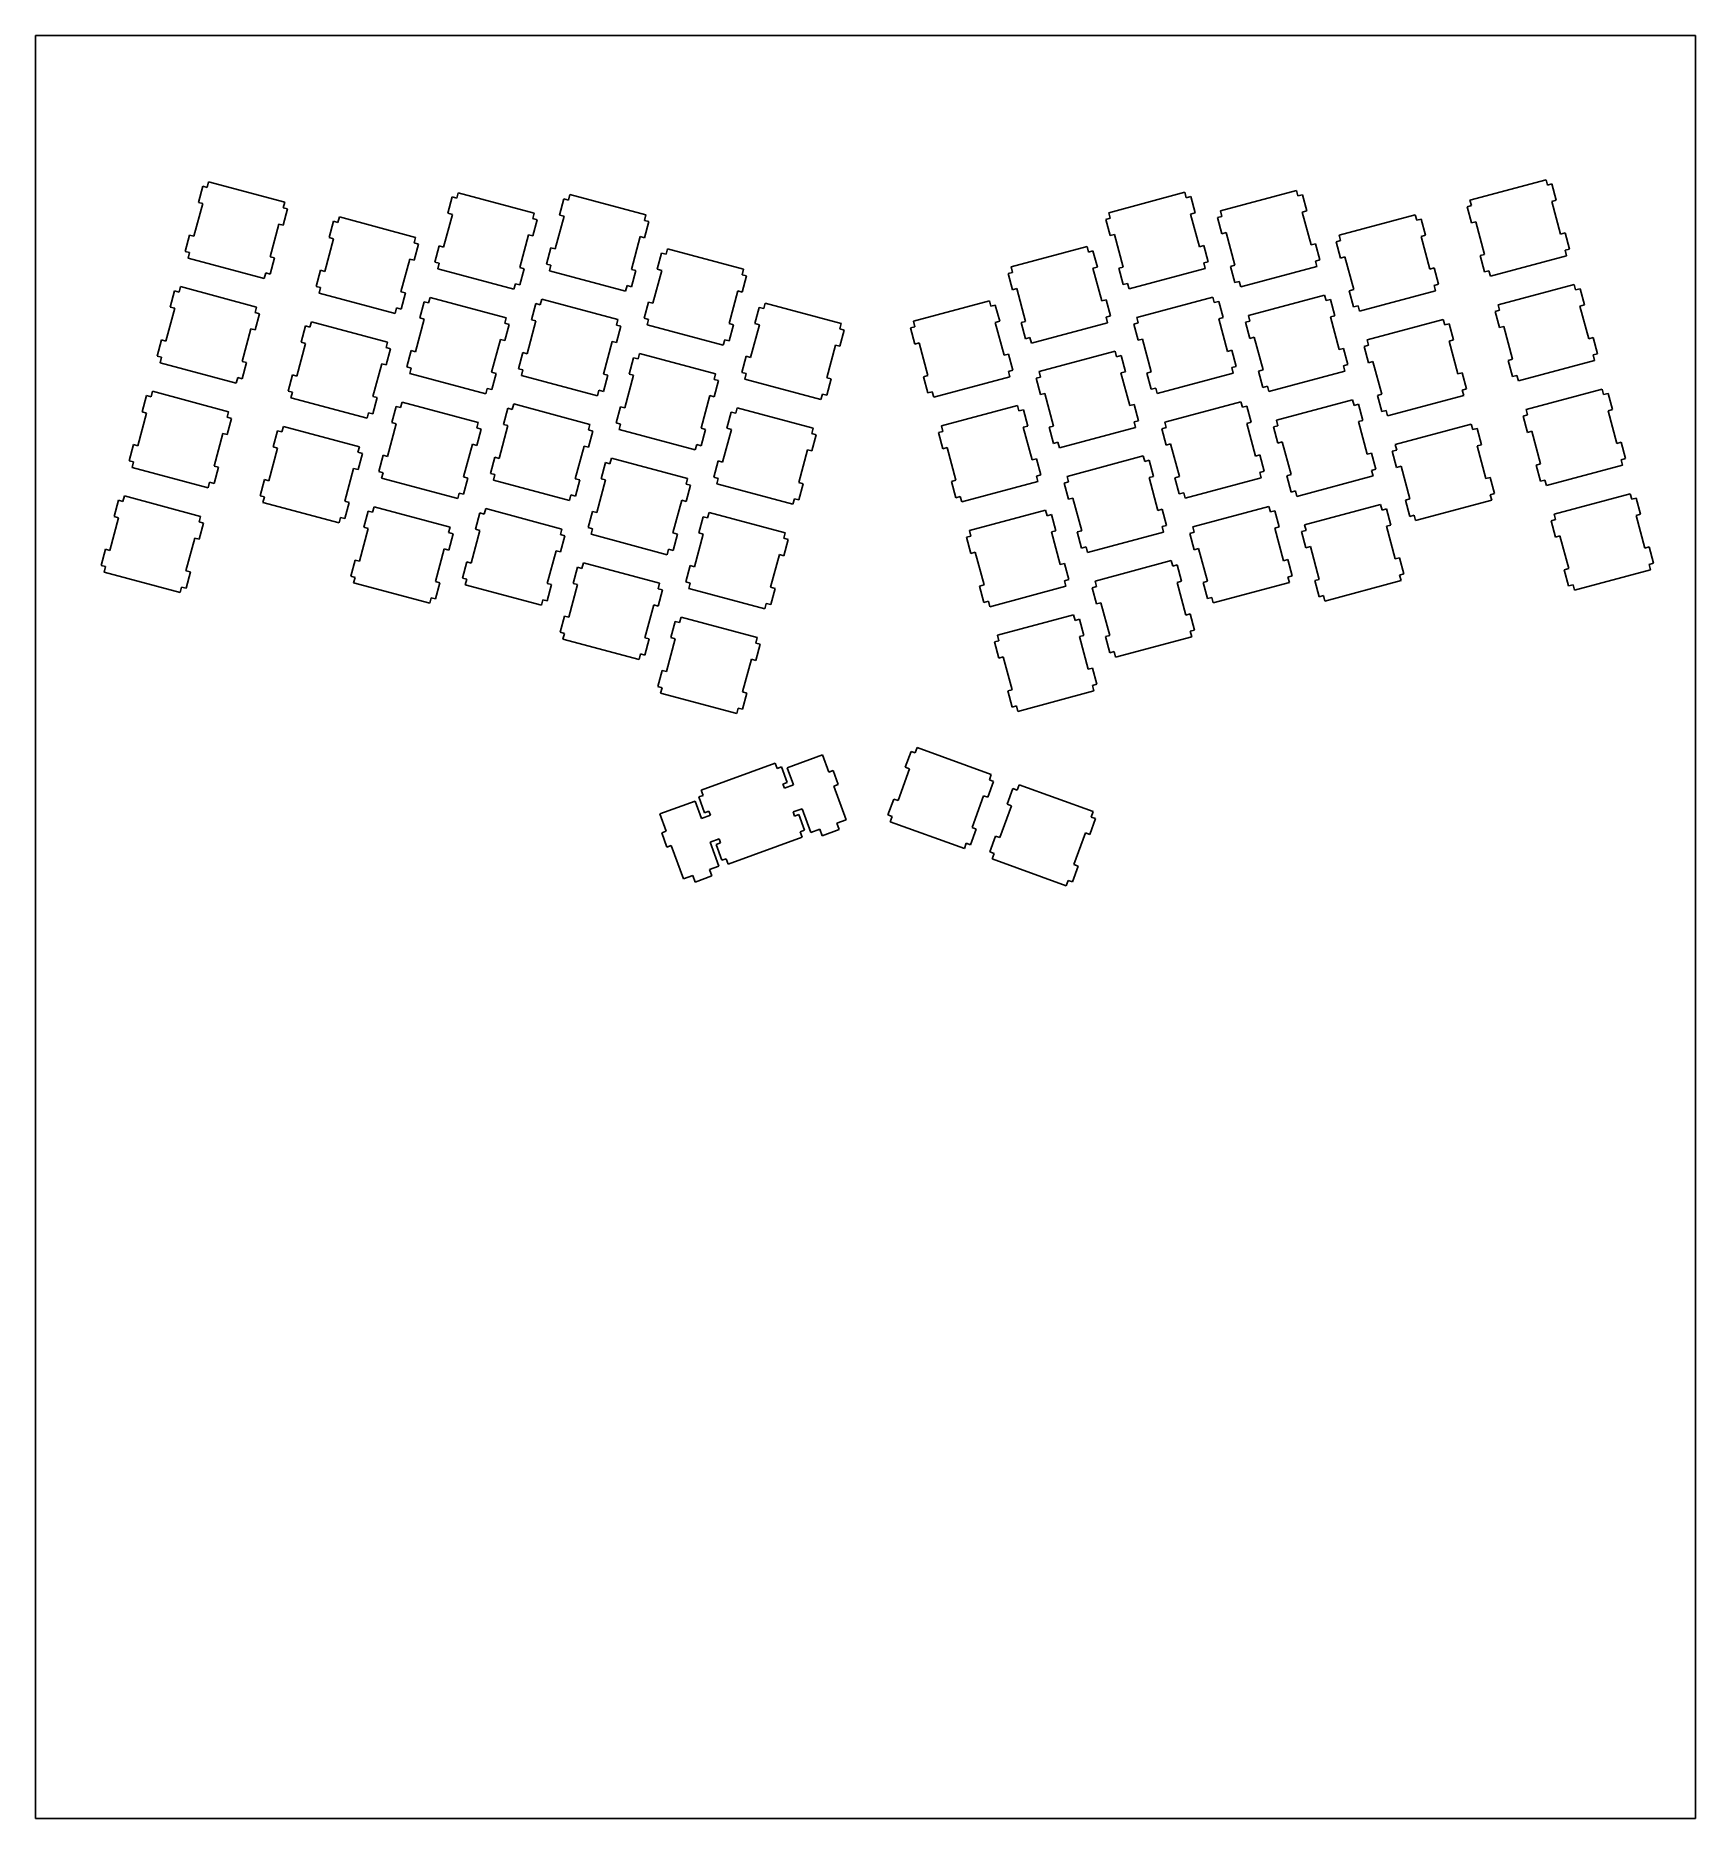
# Model space of a CAD drawing. Extents: x 0 to 292, y 0 to 313.
import ezdxf

# ---------------------------------------------------------------- set-up
doc = ezdxf.new("R2010")
doc.units = 0
doc.layers.get('0').update_dxf_attribs({"linetype": 'CONTINUOUS'})

msp = doc.modelspace()

# ---------------------------------------------------------------- linework, layer by layer
at = {"color": 0}
for p, q in [((0.0965, 313.406), (291.817, 313.406)), ((0.0965, 0.0923), (0.0965, 313.406)), ((291.817, 313.406), (291.817, 0.0923)), ((29.4597, 286.942), (28.6963, 284.092)), ((30.2328, 286.735), (29.4597, 286.942)), ((30.4919, 287.701), (30.2328, 286.735)), ((43.8697, 284.117), (30.4919, 287.701)), ((74.3589, 285.808), (74.0999, 284.842)), ((87.7369, 282.222), (74.3589, 285.808)), ((93.992, 285.477), (93.7341, 284.511)), ((107.37, 281.893), (93.992, 285.477)), ((202.081, 285.871), (188.703, 282.286)), ((202.34, 284.905), (202.081, 285.871)), ((221.714, 286.2), (208.336, 282.616)), ((221.973, 285.235), (221.714, 286.2)), ((222.746, 285.441), (221.973, 285.235)), ((223.508, 282.593), (222.746, 285.441)), ((265.581, 288.094), (252.203, 284.508)), ((265.84, 287.128), (265.581, 288.094)), ((266.612, 287.335), (265.84, 287.128)), ((267.377, 284.486), (266.612, 287.335)), ((29.468, 283.886), (27.9287, 278.139)), ((28.6963, 284.092), (29.468, 283.886)), ((43.6107, 283.151), (43.8697, 284.117)), ((44.384, 282.944), (43.6107, 283.151)), ((43.6192, 280.093), (44.384, 282.944)), ((73.3365, 281.994), (71.7973, 276.244)), ((73.3266, 285.049), (72.5632, 282.2)), ((72.5632, 282.2), (73.3365, 281.994)), ((74.0999, 284.842), (73.3266, 285.049)), ((87.478, 281.258), (87.7369, 282.222)), ((92.9612, 284.719), (92.1964, 281.869)), ((93.7341, 284.511), (92.9612, 284.719)), ((188.703, 282.286), (188.962, 281.319)), ((203.112, 285.112), (202.34, 284.905)), ((203.102, 282.055), (203.875, 282.262)), ((204.643, 276.308), (203.102, 282.055)), ((203.875, 282.262), (203.112, 285.112)), ((208.336, 282.616), (208.595, 281.65)), ((222.736, 282.385), (223.508, 282.593)), ((224.277, 276.638), (222.736, 282.385)), ((252.462, 283.544), (251.689, 283.336)), ((251.689, 283.336), (252.452, 280.487)), ((252.203, 284.508), (252.462, 283.544)), ((266.604, 284.278), (267.377, 284.486)), ((268.143, 278.53), (266.604, 284.278)), ((41.3067, 274.554), (42.8459, 280.301)), ((42.8459, 280.301), (43.6192, 280.093)), ((52.4605, 280.779), (51.6971, 277.93)), ((53.2335, 280.571), (52.4605, 280.779)), ((53.4928, 281.537), (53.2335, 280.571)), ((66.8708, 277.953), (53.4928, 281.537)), ((88.2509, 281.05), (87.478, 281.258)), ((87.4861, 278.201), (88.2509, 281.05)), ((92.9693, 281.661), (91.4301, 275.915)), ((92.1964, 281.869), (92.9693, 281.661)), ((107.112, 280.927), (107.37, 281.893)), ((107.884, 280.72), (107.112, 280.927)), ((107.12, 277.87), (107.884, 280.72)), ((188.962, 281.319), (188.189, 281.113)), ((188.189, 281.113), (188.951, 278.263)), ((208.595, 281.65), (207.822, 281.442)), ((207.822, 281.442), (208.586, 278.594)), ((242.579, 281.932), (229.201, 278.346)), ((242.838, 280.966), (242.579, 281.932)), ((243.611, 281.172), (242.838, 280.966)), ((244.374, 278.322), (243.611, 281.172)), ((252.452, 280.487), (253.226, 280.694)), ((253.226, 280.694), (254.765, 274.946)), ((27.157, 278.346), (26.3922, 275.496)), ((27.9287, 278.139), (27.157, 278.346)), ((52.47, 277.723), (50.9295, 271.975)), ((51.6971, 277.93), (52.47, 277.723)), ((66.6115, 276.988), (66.8708, 277.953)), ((67.3848, 276.78), (66.6115, 276.988)), ((66.62, 273.931), (67.3848, 276.78)), ((71.024, 276.453), (70.2592, 273.602)), ((71.7973, 276.244), (71.024, 276.453)), ((85.175, 272.661), (86.7145, 278.408)), ((86.7145, 278.408), (87.4861, 278.201)), ((90.6568, 276.122), (89.8934, 273.273)), ((91.4301, 275.915), (90.6568, 276.122)), ((104.808, 272.329), (106.347, 278.079)), ((106.347, 278.079), (107.12, 277.87)), ((111.161, 275.947), (110.902, 274.981)), ((124.539, 272.362), (111.161, 275.947)), ((184.912, 276.339), (171.534, 272.755)), ((185.171, 275.373), (184.912, 276.339)), ((188.951, 278.263), (189.724, 278.471)), ((189.724, 278.471), (191.265, 272.723)), ((205.416, 276.514), (204.643, 276.308)), ((206.178, 273.666), (205.416, 276.514)), ((208.586, 278.594), (209.358, 278.801)), ((209.358, 278.801), (210.899, 273.054)), ((225.049, 276.845), (224.277, 276.638)), ((225.812, 273.995), (225.049, 276.845)), ((229.46, 277.38), (228.687, 277.173)), ((228.687, 277.173), (229.452, 274.323)), ((229.201, 278.346), (229.46, 277.38)), ((243.603, 278.116), (244.374, 278.322)), ((245.142, 272.368), (243.603, 278.116)), ((268.916, 278.737), (268.143, 278.53)), ((268.906, 275.682), (269.679, 275.889)), ((269.679, 275.889), (268.916, 278.737)), ((26.3922, 275.496), (27.1653, 275.289)), ((27.1653, 275.289), (26.9062, 274.323)), ((26.9062, 274.323), (40.284, 270.739)), ((42.0797, 274.347), (41.3067, 274.554)), ((41.3163, 271.497), (42.0797, 274.347)), ((64.3089, 268.391), (65.8481, 274.137)), ((65.8481, 274.137), (66.62, 273.931)), ((70.2592, 273.602), (71.0325, 273.396)), ((71.0325, 273.396), (70.7732, 272.43)), ((85.9469, 272.453), (85.175, 272.661)), ((89.8934, 273.273), (90.6667, 273.065)), ((90.6667, 273.065), (90.4074, 272.099)), ((110.129, 275.187), (109.365, 272.339)), ((110.902, 274.981), (110.129, 275.187)), ((171.534, 272.755), (171.793, 271.789)), ((185.943, 275.582), (185.171, 275.373)), ((185.935, 272.524), (186.708, 272.732)), ((186.708, 272.732), (185.943, 275.582)), ((191.265, 272.723), (190.492, 272.515)), ((205.406, 273.458), (206.178, 273.666)), ((205.664, 272.493), (205.406, 273.458)), ((210.899, 273.054), (210.126, 272.848)), ((210.126, 272.848), (210.888, 269.996)), ((211.92, 269.238), (225.298, 272.822)), ((225.039, 273.789), (225.812, 273.995)), ((225.298, 272.822), (225.039, 273.789)), ((229.452, 274.323), (230.225, 274.531)), ((230.225, 274.531), (231.764, 268.784)), ((254.765, 274.946), (253.993, 274.739)), ((253.993, 274.739), (254.757, 271.89)), ((255.786, 271.131), (269.165, 274.716)), ((269.165, 274.716), (268.906, 275.682)), ((40.284, 270.739), (40.5433, 271.704)), ((40.5433, 271.704), (41.3163, 271.497)), ((50.1579, 272.183), (49.3931, 269.333)), ((50.9295, 271.975), (50.1579, 272.183)), ((70.7732, 272.43), (84.1513, 268.844)), ((84.1513, 268.844), (84.4102, 269.81)), ((84.4102, 269.81), (85.1835, 269.603)), ((85.1835, 269.603), (85.9469, 272.453)), ((90.4074, 272.099), (103.785, 268.515)), ((103.785, 268.515), (104.045, 269.481)), ((104.045, 269.481), (104.816, 269.274)), ((105.581, 272.123), (104.808, 272.329)), ((104.816, 269.274), (105.581, 272.123)), ((110.137, 272.132), (108.598, 266.384)), ((109.365, 272.339), (110.137, 272.132)), ((124.28, 271.397), (124.539, 272.362)), ((125.052, 271.188), (124.28, 271.397)), ((124.288, 268.34), (125.052, 271.188)), ((171.793, 271.789), (171.02, 271.582)), ((171.02, 271.582), (171.783, 268.733)), ((187.474, 266.777), (185.935, 272.524)), ((190.492, 272.515), (191.255, 269.667)), ((191.255, 269.667), (192.028, 269.874)), ((192.028, 269.874), (192.286, 268.908)), ((192.286, 268.908), (205.664, 272.493)), ((210.888, 269.996), (211.661, 270.205)), ((211.661, 270.205), (211.92, 269.238)), ((245.915, 272.574), (245.142, 272.368)), ((245.906, 269.519), (246.678, 269.726)), ((246.164, 268.554), (245.906, 269.519)), ((246.678, 269.726), (245.915, 272.574)), ((254.757, 271.89), (255.528, 272.096)), ((255.528, 272.096), (255.786, 271.131)), ((270.512, 269.693), (257.132, 266.109)), ((270.771, 268.727), (270.512, 269.693)), ((24.5291, 268.543), (23.7657, 265.691)), ((25.3022, 268.334), (24.5291, 268.543)), ((25.5598, 269.3), (25.3022, 268.334)), ((38.9378, 265.716), (25.5598, 269.3)), ((49.3931, 269.333), (50.1661, 269.125)), ((50.1661, 269.125), (49.9071, 268.159)), ((49.9071, 268.159), (63.2852, 264.575)), ((65.0804, 268.184), (64.3089, 268.391)), ((64.317, 265.334), (65.0804, 268.184)), ((68.3962, 266.648), (67.6328, 263.799)), ((69.1691, 266.441), (68.3962, 266.648)), ((69.427, 267.407), (69.1691, 266.441)), ((82.8065, 263.823), (69.427, 267.407)), ((88.029, 266.318), (87.267, 263.469)), ((88.8023, 266.11), (88.029, 266.318)), ((89.0612, 267.076), (88.8023, 266.11)), ((102.439, 263.492), (89.0612, 267.076)), ((107.826, 266.591), (107.061, 263.741)), ((108.598, 266.384), (107.826, 266.591)), ((121.976, 262.8), (123.515, 268.546)), ((123.515, 268.546), (124.288, 268.34)), ((128.329, 266.416), (128.069, 265.45)), ((141.707, 262.832), (128.329, 266.416)), ((167.743, 266.809), (154.365, 263.224)), ((168.002, 265.843), (167.743, 266.809)), ((171.783, 268.733), (172.557, 268.939)), ((172.557, 268.939), (174.096, 263.193)), ((188.247, 266.984), (187.474, 266.777)), ((189.01, 264.135), (188.247, 266.984)), ((207.01, 267.47), (193.632, 263.885)), ((207.269, 266.504), (207.01, 267.47)), ((208.043, 266.711), (207.269, 266.504)), ((208.806, 263.861), (208.043, 266.711)), ((226.645, 267.8), (213.267, 264.215)), ((226.903, 266.834), (226.645, 267.8)), ((227.675, 267.04), (226.903, 266.834)), ((228.44, 264.192), (227.675, 267.04)), ((231.764, 268.784), (230.991, 268.577)), ((230.991, 268.577), (231.754, 265.727)), ((232.786, 264.968), (246.164, 268.554)), ((271.544, 268.934), (270.771, 268.727)), ((272.306, 266.085), (271.544, 268.934)), ((24.5387, 265.485), (22.9981, 259.738)), ((23.7657, 265.691), (24.5387, 265.485)), ((38.6803, 264.75), (38.9378, 265.716)), ((39.4518, 264.543), (38.6803, 264.75)), ((38.6898, 261.692), (39.4518, 264.543)), ((63.2852, 264.575), (63.5441, 265.541)), ((63.5441, 265.541), (64.317, 265.334)), ((68.4057, 263.591), (66.8651, 257.845)), ((67.6328, 263.799), (68.4057, 263.591)), ((82.5472, 262.856), (82.8065, 263.823)), ((88.0403, 263.26), (86.4994, 257.514)), ((87.267, 263.469), (88.0403, 263.26)), ((102.18, 262.526), (102.439, 263.492)), ((107.061, 263.741), (107.834, 263.535)), ((107.834, 263.535), (107.575, 262.569)), ((127.296, 265.657), (126.533, 262.809)), ((128.069, 265.45), (127.296, 265.657)), ((154.365, 263.224), (154.624, 262.259)), ((168.775, 266.049), (168.002, 265.843)), ((168.767, 262.994), (169.539, 263.201)), ((169.539, 263.201), (168.775, 266.049)), ((174.096, 263.193), (173.324, 262.986)), ((188.237, 263.928), (189.01, 264.135)), ((188.496, 262.961), (188.237, 263.928)), ((193.632, 263.885), (193.891, 262.919)), ((208.034, 263.653), (208.806, 263.861)), ((209.573, 257.907), (208.034, 263.653)), ((213.526, 263.249), (212.753, 263.041)), ((213.267, 264.215), (213.526, 263.249)), ((227.667, 263.985), (228.44, 264.192)), ((229.206, 258.238), (227.667, 263.985)), ((231.754, 265.727), (232.527, 265.934)), ((232.527, 265.934), (232.786, 264.968)), ((247.511, 263.529), (234.133, 259.945)), ((247.77, 262.563), (247.511, 263.529)), ((257.393, 265.143), (256.62, 264.936)), ((256.62, 264.936), (257.383, 262.086)), ((257.132, 266.109), (257.393, 265.143)), ((271.534, 265.877), (272.306, 266.085)), ((273.073, 260.131), (271.534, 265.877)), ((36.376, 256.153), (37.9166, 261.9)), ((37.9166, 261.9), (38.6898, 261.692)), ((47.5297, 262.378), (46.7663, 259.529)), ((48.303, 262.17), (47.5297, 262.378)), ((48.562, 263.136), (48.303, 262.17)), ((61.94, 259.553), (48.562, 263.136)), ((83.3191, 262.65), (82.5472, 262.856)), ((82.5571, 259.8), (83.3191, 262.65)), ((102.953, 262.319), (102.18, 262.526)), ((102.19, 259.469), (102.953, 262.319)), ((107.575, 262.569), (120.953, 258.984)), ((122.749, 262.593), (121.976, 262.8)), ((121.985, 259.742), (122.749, 262.593)), ((127.306, 262.6), (125.765, 256.854)), ((126.533, 262.809), (127.306, 262.6)), ((141.447, 261.866), (141.707, 262.832)), ((142.221, 261.659), (141.447, 261.866)), ((141.457, 258.809), (142.221, 261.659)), ((154.624, 262.259), (153.851, 262.052)), ((153.851, 262.052), (154.616, 259.202)), ((170.306, 257.245), (168.767, 262.994)), ((173.324, 262.986), (174.088, 260.137)), ((174.088, 260.137), (174.859, 260.343)), ((174.859, 260.343), (175.118, 259.377)), ((175.118, 259.377), (188.496, 262.961)), ((193.891, 262.919), (193.118, 262.712)), ((193.118, 262.712), (193.883, 259.862)), ((193.883, 259.862), (194.656, 260.07)), ((194.656, 260.07), (196.194, 254.322)), ((212.753, 263.041), (213.516, 260.193)), ((213.516, 260.193), (214.289, 260.4)), ((214.289, 260.4), (215.828, 254.653)), ((248.541, 262.771), (247.77, 262.563)), ((249.305, 259.921), (248.541, 262.771)), ((257.383, 262.086), (258.156, 262.293)), ((258.156, 262.293), (259.696, 256.545)), ((273.847, 260.338), (273.073, 260.131)), ((274.61, 257.488), (273.847, 260.338)), ((22.225, 259.945), (21.4629, 257.095)), ((21.4629, 257.095), (22.2346, 256.889)), ((22.9981, 259.738), (22.225, 259.945)), ((47.5396, 259.322), (45.999, 253.574)), ((46.7663, 259.529), (47.5396, 259.322)), ((61.6811, 258.588), (61.94, 259.553)), ((62.454, 258.379), (61.6811, 258.588)), ((61.6906, 255.53), (62.454, 258.379)), ((66.0922, 258.051), (65.3302, 255.202)), ((66.8651, 257.845), (66.0922, 258.051)), ((80.2432, 254.26), (81.7838, 260.007)), ((81.7838, 260.007), (82.5571, 259.8)), ((85.7264, 257.721), (84.963, 254.872)), ((86.4994, 257.514), (85.7264, 257.721)), ((99.8774, 253.93), (101.418, 259.676)), ((101.418, 259.676), (102.19, 259.469)), ((106.229, 257.546), (105.971, 256.58)), ((119.607, 253.962), (106.229, 257.546)), ((120.953, 258.984), (121.212, 259.95)), ((121.212, 259.95), (121.985, 259.742)), ((124.992, 257.061), (124.23, 254.212)), ((125.765, 256.854), (124.992, 257.061)), ((139.145, 253.268), (140.684, 259.016)), ((140.684, 259.016), (141.457, 258.809)), ((154.616, 259.202), (155.388, 259.409)), ((155.388, 259.409), (156.927, 253.662)), ((171.078, 257.453), (170.306, 257.245)), ((171.843, 254.604), (171.078, 257.453)), ((189.843, 257.938), (176.465, 254.354)), ((190.102, 256.973), (189.843, 257.938)), ((190.875, 257.179), (190.102, 256.973)), ((191.637, 254.331), (190.875, 257.179)), ((210.345, 258.113), (209.573, 257.907)), ((211.11, 255.265), (210.345, 258.113)), ((229.979, 258.444), (229.206, 258.238)), ((230.743, 255.595), (229.979, 258.444)), ((234.392, 258.979), (233.619, 258.772)), ((233.619, 258.772), (234.381, 255.922)), ((234.133, 259.945), (234.392, 258.979)), ((248.532, 259.715), (249.305, 259.921)), ((250.073, 253.968), (248.532, 259.715)), ((273.837, 257.281), (274.61, 257.488)), ((274.096, 256.315), (273.837, 257.281)), ((22.2346, 256.889), (21.977, 255.922)), ((21.977, 255.922), (35.355, 252.338)), ((37.1493, 255.946), (36.376, 256.153)), ((36.3859, 253.097), (37.1493, 255.946)), ((59.3771, 249.99), (60.9177, 255.736)), ((60.9177, 255.736), (61.6906, 255.53)), ((65.3302, 255.202), (66.1031, 254.995)), ((66.1031, 254.995), (65.8442, 254.03)), ((65.8442, 254.03), (79.2219, 250.443)), ((81.0161, 254.054), (80.2432, 254.26)), ((80.2527, 251.202), (81.0161, 254.054)), ((84.963, 254.872), (85.7359, 254.664)), ((85.7359, 254.664), (85.477, 253.699)), ((100.649, 253.723), (99.8774, 253.93)), ((105.198, 256.786), (104.435, 253.938)), ((104.435, 253.938), (105.208, 253.731)), ((105.971, 256.58), (105.198, 256.786)), ((119.349, 252.995), (119.607, 253.962)), ((124.23, 254.212), (125.002, 254.004)), ((125.002, 254.004), (124.743, 253.038)), ((171.07, 254.397), (171.843, 254.604)), ((171.329, 253.432), (171.07, 254.397)), ((176.465, 254.354), (176.724, 253.388)), ((190.864, 254.124), (191.637, 254.331)), ((192.404, 248.376), (190.864, 254.124)), ((196.194, 254.322), (195.422, 254.114)), ((195.422, 254.114), (196.186, 251.266)), ((197.218, 250.507), (210.596, 254.092)), ((210.337, 255.058), (211.11, 255.265)), ((210.596, 254.092), (210.337, 255.058)), ((215.828, 254.653), (215.055, 254.447)), ((215.055, 254.447), (215.82, 251.595)), ((216.851, 250.837), (230.229, 254.422)), ((229.971, 255.388), (230.743, 255.595)), ((230.229, 254.422), (229.971, 255.388)), ((234.381, 255.922), (235.154, 256.13)), ((235.154, 256.13), (236.694, 250.383)), ((250.846, 254.174), (250.073, 253.968)), ((251.609, 251.325), (250.846, 254.174)), ((259.696, 256.545), (258.924, 256.339)), ((258.924, 256.339), (259.687, 253.489)), ((260.718, 252.729), (274.096, 256.315)), ((20.6306, 250.899), (20.3715, 249.934)), ((34.0086, 247.315), (20.6306, 250.899)), ((35.355, 252.338), (35.6126, 253.304)), ((35.6126, 253.304), (36.3859, 253.097)), ((45.2258, 253.782), (44.4638, 250.933)), ((44.4638, 250.933), (45.2356, 250.724)), ((45.2356, 250.724), (44.9778, 249.759)), ((45.999, 253.574), (45.2258, 253.782)), ((79.2219, 250.443), (79.4812, 251.409)), ((79.4812, 251.409), (80.2527, 251.202)), ((85.477, 253.699), (98.855, 250.114)), ((98.855, 250.114), (99.114, 251.08)), ((99.114, 251.08), (99.8873, 250.873)), ((99.8873, 250.873), (100.649, 253.723)), ((105.208, 253.731), (103.667, 247.983)), ((120.121, 252.789), (119.349, 252.995)), ((119.359, 249.939), (120.121, 252.789)), ((124.743, 253.038), (138.122, 249.454)), ((139.916, 253.063), (139.145, 253.268)), ((139.153, 250.212), (139.916, 253.063)), ((156.927, 253.662), (156.155, 253.456)), ((156.155, 253.456), (156.919, 250.605)), ((156.919, 250.605), (157.692, 250.811)), ((157.692, 250.811), (157.951, 249.845)), ((157.951, 249.845), (171.329, 253.432)), ((176.724, 253.388), (175.951, 253.182)), ((175.951, 253.182), (176.714, 250.332)), ((196.186, 251.266), (196.959, 251.473)), ((196.959, 251.473), (197.218, 250.507)), ((215.82, 251.595), (216.593, 251.803)), ((216.593, 251.803), (216.851, 250.837)), ((250.836, 251.117), (251.609, 251.325)), ((251.095, 250.151), (250.836, 251.117)), ((259.687, 253.489), (260.459, 253.697)), ((260.459, 253.697), (260.718, 252.729)), ((275.442, 251.292), (262.063, 247.708)), ((275.7, 250.326), (275.442, 251.292)), ((19.5985, 250.142), (18.835, 247.29)), ((20.3715, 249.934), (19.5985, 250.142)), ((44.9778, 249.759), (58.3558, 246.174)), ((60.15, 249.783), (59.3771, 249.99)), ((59.3866, 246.934), (60.15, 249.783)), ((63.4654, 248.247), (62.702, 245.398)), ((64.2387, 248.04), (63.4654, 248.247)), ((64.4977, 249.006), (64.2387, 248.04)), ((77.8757, 245.422), (64.4977, 249.006)), ((83.1, 247.917), (82.3352, 245.068)), ((83.8729, 247.709), (83.1, 247.917)), ((84.1304, 248.675), (83.8729, 247.709)), ((97.5099, 245.091), (84.1304, 248.675)), ((102.894, 248.19), (102.132, 245.34)), ((103.667, 247.983), (102.894, 248.19)), ((117.045, 244.399), (118.586, 250.146)), ((118.586, 250.146), (119.359, 249.939)), ((123.396, 248.015), (123.14, 247.049)), ((136.776, 244.431), (123.396, 248.015)), ((138.122, 249.454), (138.38, 250.42)), ((138.38, 250.42), (139.153, 250.212)), ((172.675, 248.408), (159.297, 244.824)), ((172.934, 247.442), (172.675, 248.408)), ((173.706, 247.649), (172.934, 247.442)), ((174.469, 244.8), (173.706, 247.649)), ((176.714, 250.332), (177.486, 250.539)), ((177.486, 250.539), (179.027, 244.792)), ((193.178, 248.583), (192.404, 248.376)), ((193.941, 245.733), (193.178, 248.583)), ((211.941, 249.069), (198.563, 245.484)), ((212.2, 248.103), (211.941, 249.069)), ((212.973, 248.31), (212.2, 248.103)), ((213.736, 245.46), (212.973, 248.31)), ((231.574, 249.399), (218.196, 245.814)), ((231.833, 248.433), (231.574, 249.399)), ((232.606, 248.64), (231.833, 248.433)), ((233.37, 245.791), (232.606, 248.64)), ((236.694, 250.383), (235.922, 250.176)), ((235.922, 250.176), (236.685, 247.326)), ((236.685, 247.326), (237.458, 247.533)), ((237.458, 247.533), (237.717, 246.567)), ((237.717, 246.567), (251.095, 250.151)), ((262.063, 247.708), (262.322, 246.742)), ((276.473, 250.533), (275.7, 250.326)), ((276.465, 247.476), (277.238, 247.685)), ((277.238, 247.685), (276.473, 250.533)), ((19.6081, 247.084), (18.0674, 241.337)), ((18.835, 247.29), (19.6081, 247.084)), ((33.7495, 246.349), (34.0086, 247.315)), ((34.5226, 246.143), (33.7495, 246.349)), ((33.7592, 243.291), (34.5226, 246.143)), ((43.6316, 244.735), (43.3723, 243.769)), ((57.0096, 241.151), (43.6316, 244.735)), ((58.3558, 246.174), (58.6147, 247.14)), ((58.6147, 247.14), (59.3866, 246.934)), ((63.4753, 245.19), (61.9358, 239.444)), ((62.702, 245.398), (63.4753, 245.19)), ((77.6168, 244.456), (77.8757, 245.422)), ((78.3897, 244.249), (77.6168, 244.456)), ((83.1081, 244.861), (81.5689, 239.113)), ((82.3352, 245.068), (83.1081, 244.861)), ((97.251, 244.125), (97.5099, 245.091)), ((102.132, 245.34), (102.904, 245.134)), ((102.904, 245.134), (102.646, 244.168)), ((117.818, 244.191), (117.045, 244.399)), ((122.367, 247.257), (121.602, 244.408)), ((121.602, 244.408), (122.375, 244.199)), ((123.14, 247.049), (122.367, 247.257)), ((136.518, 243.465), (136.776, 244.431)), ((159.297, 244.824), (159.555, 243.858)), ((173.696, 244.592), (174.469, 244.8)), ((175.237, 238.846), (173.696, 244.592)), ((179.027, 244.792), (178.253, 244.585)), ((178.253, 244.585), (179.017, 241.735)), ((180.049, 240.976), (193.427, 244.56)), ((193.168, 245.526), (193.941, 245.733)), ((193.427, 244.56), (193.168, 245.526)), ((198.822, 244.518), (198.049, 244.311)), ((198.563, 245.484), (198.822, 244.518)), ((212.963, 245.252), (213.736, 245.46)), ((214.504, 239.506), (212.963, 245.252)), ((218.455, 244.849), (217.682, 244.64)), ((217.682, 244.64), (218.447, 241.792)), ((218.196, 245.814), (218.455, 244.849)), ((232.598, 245.584), (233.37, 245.791)), ((234.137, 239.835), (232.598, 245.584)), ((252.44, 245.128), (239.062, 241.545)), ((252.699, 244.162), (252.44, 245.128)), ((262.322, 246.742), (261.55, 246.535)), ((261.55, 246.535), (262.314, 243.685)), ((278.004, 241.73), (276.465, 247.476)), ((17.2957, 241.544), (16.531, 238.694)), ((18.0674, 241.337), (17.2957, 241.544)), ((31.4454, 237.751), (32.9861, 243.499)), ((32.9861, 243.499), (33.7592, 243.291)), ((42.5993, 243.976), (41.8359, 241.128)), ((43.3723, 243.769), (42.5993, 243.976)), ((75.3138, 235.858), (76.8533, 241.606)), ((76.8533, 241.606), (77.6249, 241.399)), ((77.6249, 241.399), (78.3897, 244.249)), ((94.947, 235.529), (96.4861, 241.275)), ((96.4861, 241.275), (97.2591, 241.069)), ((98.0225, 243.918), (97.251, 244.125)), ((97.2591, 241.069), (98.0225, 243.918)), ((102.646, 244.168), (116.024, 240.584)), ((116.024, 240.584), (116.282, 241.549)), ((116.282, 241.549), (117.055, 241.341)), ((117.055, 241.341), (117.818, 244.191)), ((122.375, 244.199), (120.836, 238.453)), ((137.29, 243.258), (136.518, 243.465)), ((136.526, 240.409), (137.29, 243.258)), ((159.555, 243.858), (158.783, 243.651)), ((158.783, 243.651), (159.545, 240.801)), ((179.017, 241.735), (179.79, 241.942)), ((179.79, 241.942), (180.049, 240.976)), ((198.049, 244.311), (198.812, 241.461)), ((198.812, 241.461), (199.585, 241.669)), ((199.585, 241.669), (201.126, 235.922)), ((218.447, 241.792), (219.22, 241.998)), ((219.22, 241.998), (220.759, 236.252)), ((239.062, 241.545), (239.321, 240.579)), ((253.471, 244.37), (252.699, 244.162)), ((253.464, 241.314), (254.236, 241.52)), ((255.002, 235.567), (253.464, 241.314)), ((254.236, 241.52), (253.471, 244.37)), ((262.314, 243.685), (263.087, 243.892)), ((263.087, 243.892), (264.626, 238.144)), ((278.777, 241.937), (278.004, 241.73)), ((279.54, 239.087), (278.777, 241.937)), ((16.531, 238.694), (17.304, 238.487)), ((17.304, 238.487), (17.045, 237.521)), ((42.6089, 240.921), (41.0683, 235.173)), ((41.8359, 241.128), (42.6089, 240.921)), ((56.7503, 240.185), (57.0096, 241.151)), ((57.5236, 239.979), (56.7503, 240.185)), ((56.7602, 237.129), (57.5236, 239.979)), ((61.1628, 239.65), (60.398, 236.801)), ((61.9358, 239.444), (61.1628, 239.65)), ((80.7956, 239.32), (80.0322, 236.472)), ((81.5689, 239.113), (80.7956, 239.32)), ((100.268, 238.385), (99.5041, 235.537)), ((101.04, 238.179), (100.268, 238.385)), ((101.299, 239.145), (101.04, 238.179)), ((114.677, 235.56), (101.299, 239.145)), ((120.063, 238.66), (119.3, 235.81)), ((120.836, 238.453), (120.063, 238.66)), ((134.214, 234.867), (135.753, 240.615)), ((135.753, 240.615), (136.526, 240.409)), ((159.545, 240.801), (160.318, 241.008)), ((160.318, 241.008), (161.859, 235.262)), ((176.01, 239.052), (175.237, 238.846)), ((176.772, 236.203), (176.01, 239.052)), ((194.773, 239.538), (181.394, 235.953)), ((195.031, 238.572), (194.773, 239.538)), ((195.804, 238.778), (195.031, 238.572)), ((196.569, 235.93), (195.804, 238.778)), ((215.277, 239.713), (214.504, 239.506)), ((216.039, 236.864), (215.277, 239.713)), ((234.91, 240.043), (234.137, 239.835)), ((235.674, 237.193), (234.91, 240.043)), ((239.321, 240.579), (238.548, 240.371)), ((238.548, 240.371), (239.313, 237.521)), ((264.626, 238.144), (263.853, 237.938)), ((278.767, 238.88), (279.54, 239.087)), ((279.026, 237.914), (278.767, 238.88)), ((17.045, 237.521), (30.423, 233.937)), ((32.2185, 237.545), (31.4454, 237.751)), ((31.4551, 234.696), (32.2185, 237.545)), ((40.2967, 235.381), (39.5333, 232.53)), ((41.0683, 235.173), (40.2967, 235.381)), ((54.4477, 231.589), (55.9869, 237.335)), ((55.9869, 237.335), (56.7602, 237.129)), ((60.398, 236.801), (61.171, 236.594)), ((61.171, 236.594), (60.912, 235.628)), ((60.912, 235.628), (74.2901, 232.044)), ((76.0857, 235.651), (75.3138, 235.858)), ((75.3223, 232.802), (76.0857, 235.651)), ((80.0322, 236.472), (80.8055, 236.263)), ((80.8055, 236.263), (80.5462, 235.297)), ((80.5462, 235.297), (93.9243, 231.713)), ((95.7199, 235.322), (94.947, 235.529)), ((94.9551, 232.472), (95.7199, 235.322)), ((100.277, 235.33), (98.7365, 229.582)), ((99.5041, 235.537), (100.277, 235.33)), ((114.419, 234.594), (114.677, 235.56)), ((119.3, 235.81), (120.073, 235.603)), ((120.073, 235.603), (119.814, 234.637)), ((161.859, 235.262), (161.086, 235.053)), ((161.086, 235.053), (161.849, 232.204)), ((162.88, 231.445), (176.258, 235.03)), ((176, 235.996), (176.772, 236.203)), ((176.258, 235.03), (176, 235.996)), ((181.653, 234.987), (180.881, 234.779)), ((181.394, 235.953), (181.653, 234.987)), ((195.796, 235.723), (196.569, 235.93)), ((197.335, 229.975), (195.796, 235.723)), ((201.126, 235.922), (200.353, 235.713)), ((200.353, 235.713), (201.116, 232.865)), ((202.147, 232.106), (215.525, 235.692)), ((215.267, 236.657), (216.039, 236.864)), ((215.525, 235.692), (215.267, 236.657)), ((220.759, 236.252), (219.986, 236.044)), ((219.986, 236.044), (220.749, 233.194)), ((221.782, 232.436), (235.16, 236.021)), ((234.9, 236.987), (235.674, 237.193)), ((235.16, 236.021), (234.9, 236.987)), ((239.313, 237.521), (240.086, 237.728)), ((240.086, 237.728), (241.625, 231.982)), ((255.775, 235.774), (255.002, 235.567)), ((256.538, 232.924), (255.775, 235.774)), ((263.853, 237.938), (264.618, 235.088)), ((264.618, 235.088), (265.389, 235.296)), ((265.389, 235.296), (265.649, 234.33)), ((265.649, 234.33), (279.026, 237.914)), ((15.7, 232.499), (15.4409, 231.533)), ((29.078, 228.914), (15.7, 232.499)), ((30.423, 233.937), (30.682, 234.903)), ((30.682, 234.903), (31.4551, 234.696)), ((39.5333, 232.53), (40.3049, 232.324)), ((40.3049, 232.324), (40.0473, 231.357)), ((74.2901, 232.044), (74.549, 233.01)), ((74.549, 233.01), (75.3223, 232.802)), ((93.9243, 231.713), (94.1835, 232.679)), ((94.1835, 232.679), (94.9551, 232.472)), ((115.191, 234.388), (114.419, 234.594)), ((114.428, 231.538), (115.191, 234.388)), ((119.814, 234.637), (133.192, 231.053)), ((133.192, 231.053), (133.451, 232.019)), ((133.451, 232.019), (134.222, 231.812)), ((134.987, 234.661), (134.214, 234.867)), ((134.222, 231.812), (134.987, 234.661)), ((161.849, 232.204), (162.621, 232.41)), ((162.621, 232.41), (162.88, 231.445)), ((180.881, 234.779), (181.645, 231.931)), ((181.645, 231.931), (182.418, 232.137)), ((182.418, 232.137), (183.957, 226.391)), ((201.116, 232.865), (201.889, 233.072)), ((201.889, 233.072), (202.147, 232.106)), ((220.749, 233.194), (221.523, 233.402)), ((221.523, 233.402), (221.782, 232.436)), ((241.625, 231.982), (240.852, 231.775)), ((255.767, 232.716), (256.538, 232.924)), ((256.024, 231.75), (255.767, 232.716)), ((280.373, 232.891), (266.995, 229.307)), ((280.632, 231.925), (280.373, 232.891)), ((281.405, 232.133), (280.632, 231.925)), ((282.167, 229.282), (281.405, 232.133)), ((14.6678, 231.739), (13.9044, 228.889)), ((13.9044, 228.889), (14.6775, 228.683)), ((15.4409, 231.533), (14.6678, 231.739)), ((28.8189, 227.948), (29.078, 228.914)), ((40.0473, 231.357), (53.425, 227.773)), ((53.425, 227.773), (53.6829, 228.739)), ((53.6829, 228.739), (54.4558, 228.533)), ((55.2192, 231.382), (54.4477, 231.589)), ((54.4558, 228.533), (55.2192, 231.382)), ((58.535, 229.847), (57.7716, 226.997)), ((59.3079, 229.639), (58.535, 229.847)), ((59.5672, 230.605), (59.3079, 229.639)), ((72.9449, 227.021), (59.5672, 230.605)), ((78.1678, 229.517), (77.4058, 226.667)), ((78.9411, 229.308), (78.1678, 229.517)), ((79.2, 230.274), (78.9411, 229.308)), ((92.5781, 226.69), (79.2, 230.274)), ((97.9646, 229.789), (97.1998, 226.939)), ((98.7365, 229.582), (97.9646, 229.789)), ((112.115, 225.998), (113.655, 231.745)), ((113.655, 231.745), (114.428, 231.538)), ((117.435, 228.856), (116.673, 226.005)), ((118.208, 228.648), (117.435, 228.856)), ((118.467, 229.614), (118.208, 228.648)), ((131.845, 226.03), (118.467, 229.614)), ((177.604, 230.007), (164.226, 226.423)), ((177.863, 229.041), (177.604, 230.007)), ((178.636, 229.249), (177.863, 229.041)), ((179.4, 226.399), (178.636, 229.249)), ((198.108, 230.183), (197.335, 229.975)), ((198.871, 227.332), (198.108, 230.183)), ((216.872, 230.668), (203.494, 227.083)), ((217.13, 229.702), (216.872, 230.668)), ((217.904, 229.909), (217.13, 229.702)), ((218.667, 227.059), (217.904, 229.909)), ((236.506, 230.998), (223.128, 227.414)), ((236.765, 230.032), (236.506, 230.998)), ((237.537, 230.239), (236.765, 230.032)), ((238.3, 227.39), (237.537, 230.239)), ((240.852, 231.775), (241.616, 228.925)), ((241.616, 228.925), (242.389, 229.132)), ((242.389, 229.132), (242.648, 228.166)), ((242.648, 228.166), (256.024, 231.75)), ((266.995, 229.307), (267.254, 228.341)), ((281.394, 229.076), (282.167, 229.282)), ((282.935, 223.329), (281.394, 229.076)), ((14.6775, 228.683), (13.1368, 222.936)), ((29.592, 227.741), (28.8189, 227.948)), ((28.8286, 224.89), (29.592, 227.741)), ((58.5445, 226.789), (57.0039, 221.043)), ((57.7716, 226.997), (58.5445, 226.789)), ((72.686, 226.055), (72.9449, 227.021)), ((73.4589, 225.848), (72.686, 226.055)), ((72.6955, 222.998), (73.4589, 225.848)), ((78.1787, 226.46), (76.6382, 220.712)), ((77.4058, 226.667), (78.1787, 226.46)), ((92.3188, 225.726), (92.5781, 226.69)), ((93.0921, 225.517), (92.3188, 225.726)), ((97.1998, 226.939), (97.9731, 226.733)), ((97.9731, 226.733), (97.7138, 225.767)), ((97.7138, 225.767), (111.092, 222.183)), ((112.887, 225.79), (112.115, 225.998)), ((112.124, 222.94), (112.887, 225.79)), ((117.446, 225.799), (115.905, 220.052)), ((116.673, 226.005), (117.446, 225.799)), ((131.586, 225.064), (131.845, 226.03)), ((164.226, 226.423), (164.485, 225.457)), ((178.627, 226.191), (179.4, 226.399)), ((180.167, 220.445), (178.627, 226.191)), ((183.957, 226.391), (183.184, 226.184)), ((183.184, 226.184), (183.949, 223.333)), ((184.98, 222.575), (198.357, 226.159)), ((198.098, 227.125), (198.871, 227.332)), ((198.357, 226.159), (198.098, 227.125)), ((203.752, 226.117), (202.98, 225.91)), ((202.98, 225.91), (203.743, 223.06)), ((203.494, 227.083), (203.752, 226.117)), ((217.894, 226.853), (218.667, 227.059)), ((219.435, 221.105), (217.894, 226.853)), ((223.387, 226.447), (222.614, 226.241)), ((222.614, 226.241), (223.376, 223.391)), ((223.128, 227.414), (223.387, 226.447)), ((237.527, 227.183), (238.3, 227.39)), ((239.068, 221.435), (237.527, 227.183)), ((267.254, 228.341), (266.481, 228.134)), ((266.481, 228.134), (267.244, 225.285)), ((12.3651, 223.143), (11.6017, 220.293)), ((13.1368, 222.936), (12.3651, 223.143)), ((26.5148, 219.351), (28.0555, 225.098)), ((28.0555, 225.098), (28.8286, 224.89)), ((70.382, 217.457), (71.9226, 223.205)), ((71.9226, 223.205), (72.6955, 222.998)), ((90.0162, 217.128), (91.5568, 222.874)), ((91.5568, 222.874), (92.3286, 222.668)), ((92.3286, 222.668), (93.0921, 225.517)), ((111.092, 222.183), (111.351, 223.149)), ((111.351, 223.149), (112.124, 222.94)), ((132.359, 224.857), (131.586, 225.064)), ((131.596, 222.008), (132.359, 224.857)), ((164.485, 225.457), (163.712, 225.25)), ((163.712, 225.25), (164.477, 222.4)), ((164.477, 222.4), (165.249, 222.607)), ((165.249, 222.607), (166.788, 216.861)), ((183.949, 223.333), (184.72, 223.541)), ((184.72, 223.541), (184.98, 222.575)), ((203.743, 223.06), (204.516, 223.268)), ((204.516, 223.268), (206.057, 217.521)), ((223.376, 223.391), (224.149, 223.598)), ((224.149, 223.598), (225.69, 217.851)), ((267.244, 225.285), (268.016, 225.491)), ((268.016, 225.491), (269.557, 219.744)), ((283.708, 223.536), (282.935, 223.329)), ((284.471, 220.686), (283.708, 223.536)), ((11.6017, 220.293), (12.3734, 220.086)), ((12.3734, 220.086), (12.1157, 219.121)), ((27.2879, 219.144), (26.5148, 219.351)), ((56.231, 221.25), (55.4687, 218.4)), ((57.0039, 221.043), (56.231, 221.25)), ((75.8652, 220.92), (75.1018, 218.07)), ((76.6382, 220.712), (75.8652, 220.92)), ((95.3368, 219.986), (94.5734, 217.136)), ((96.1101, 219.778), (95.3368, 219.986)), ((96.369, 220.744), (96.1101, 219.778)), ((109.747, 217.159), (96.369, 220.744)), ((115.132, 220.259), (114.369, 217.409)), ((115.905, 220.052), (115.132, 220.259)), ((129.284, 216.466), (130.824, 222.214)), ((130.824, 222.214), (131.596, 222.008)), ((180.939, 220.652), (180.167, 220.445)), ((181.704, 217.802), (180.939, 220.652)), ((199.704, 221.137), (186.326, 217.552)), ((199.963, 220.17), (199.704, 221.137)), ((200.736, 220.377), (199.963, 220.17)), ((201.498, 217.529), (200.736, 220.377)), ((220.206, 221.312), (219.435, 221.105)), ((220.97, 218.463), (220.206, 221.312)), ((239.841, 221.642), (239.068, 221.435)), ((240.604, 218.792), (239.841, 221.642)), ((269.557, 219.744), (268.785, 219.537)), ((268.785, 219.537), (269.547, 216.688)), ((270.579, 215.929), (283.957, 219.513)), ((283.698, 220.479), (284.471, 220.686)), ((283.957, 219.513), (283.698, 220.479)), ((12.1157, 219.121), (25.4937, 215.536)), ((25.4937, 215.536), (25.7514, 216.502)), ((25.7514, 216.502), (26.5245, 216.295)), ((26.5245, 216.295), (27.2879, 219.144)), ((55.4687, 218.4), (56.2419, 218.193)), ((56.2419, 218.193), (55.9827, 217.227)), ((55.9827, 217.227), (69.3607, 213.643)), ((71.1549, 217.25), (70.382, 217.457)), ((70.3915, 214.402), (71.1549, 217.25)), ((75.1018, 218.07), (75.8747, 217.862)), ((75.8747, 217.862), (75.6158, 216.896)), ((75.6158, 216.896), (88.9938, 213.312)), ((90.7881, 216.921), (90.0162, 217.128)), ((90.0257, 214.071), (90.7881, 216.921)), ((95.3463, 216.929), (93.8057, 211.182)), ((94.5734, 217.136), (95.3463, 216.929)), ((109.488, 216.194), (109.747, 217.159)), ((110.261, 215.987), (109.488, 216.194)), ((114.369, 217.409), (115.142, 217.202)), ((115.142, 217.202), (114.883, 216.236)), ((114.883, 216.236), (128.261, 212.652)), ((130.055, 216.26), (129.284, 216.466)), ((129.293, 213.411), (130.055, 216.26)), ((166.788, 216.861), (166.017, 216.652)), ((166.017, 216.652), (166.78, 213.804)), ((167.812, 213.045), (181.19, 216.629)), ((180.931, 217.595), (181.704, 217.802)), ((181.19, 216.629), (180.931, 217.595)), ((186.585, 216.586), (185.812, 216.379)), ((185.812, 216.379), (186.575, 213.53)), ((186.326, 217.552), (186.585, 216.586)), ((200.725, 217.322), (201.498, 217.529)), ((202.266, 211.574), (200.725, 217.322)), ((206.057, 217.521), (205.284, 217.314)), ((205.284, 217.314), (206.047, 214.464)), ((207.078, 213.705), (220.457, 217.29)), ((220.198, 218.257), (220.97, 218.463)), ((220.457, 217.29), (220.198, 218.257)), ((225.69, 217.851), (224.917, 217.643)), ((224.917, 217.643), (225.68, 214.793)), ((226.712, 214.036), (240.09, 217.62)), ((239.831, 218.586), (240.604, 218.792)), ((240.09, 217.62), (239.831, 218.586)), ((269.547, 216.688), (270.32, 216.895)), ((270.32, 216.895), (270.579, 215.929)), ((69.3607, 213.643), (69.62, 214.609)), ((69.62, 214.609), (70.3915, 214.402)), ((88.9938, 213.312), (89.2528, 214.278)), ((89.2528, 214.278), (90.0257, 214.071)), ((107.184, 207.597), (108.724, 213.344)), ((108.724, 213.344), (109.498, 213.137)), ((109.498, 213.137), (110.261, 215.987)), ((128.261, 212.652), (128.52, 213.618)), ((128.52, 213.618), (129.293, 213.411)), ((166.78, 213.804), (167.553, 214.011)), ((167.553, 214.011), (167.812, 213.045)), ((186.575, 213.53), (187.347, 213.736)), ((187.347, 213.736), (188.888, 207.99)), ((206.047, 214.464), (206.82, 214.671)), ((206.82, 214.671), (207.078, 213.705)), ((225.68, 214.793), (226.453, 215)), ((226.453, 215), (226.712, 214.036)), ((93.0342, 211.388), (92.2708, 208.539)), ((93.8057, 211.182), (93.0342, 211.388)), ((112.506, 210.455), (111.741, 207.604)), ((113.279, 210.247), (112.506, 210.455)), ((113.537, 211.213), (113.279, 210.247)), ((126.916, 207.629), (113.537, 211.213)), ((182.535, 211.607), (169.157, 208.022)), ((182.794, 210.641), (182.535, 211.607)), ((183.567, 210.848), (182.794, 210.641)), ((184.331, 207.998), (183.567, 210.848)), ((203.039, 211.782), (202.266, 211.574)), ((203.802, 208.931), (203.039, 211.782)), ((92.2708, 208.539), (93.0423, 208.332)), ((93.0423, 208.332), (92.7848, 207.366)), ((92.7848, 207.366), (106.163, 203.781)), ((107.957, 207.389), (107.184, 207.597)), ((107.193, 204.541), (107.957, 207.389)), ((112.514, 207.397), (110.975, 201.651)), ((111.741, 207.604), (112.514, 207.397)), ((126.657, 206.663), (126.916, 207.629)), ((169.416, 207.056), (168.643, 206.849)), ((168.643, 206.849), (169.406, 203.999)), ((169.157, 208.022), (169.416, 207.056)), ((183.557, 207.79), (184.331, 207.998)), ((185.098, 202.044), (183.557, 207.79)), ((188.888, 207.99), (188.116, 207.783)), ((188.116, 207.783), (188.878, 204.932)), ((189.91, 204.174), (203.288, 207.759)), ((203.029, 208.724), (203.802, 208.931)), ((203.288, 207.759), (203.029, 208.724)), ((106.163, 203.781), (106.42, 204.748)), ((106.42, 204.748), (107.193, 204.541)), ((124.353, 198.065), (125.892, 203.813)), ((125.892, 203.813), (126.665, 203.606)), ((127.429, 206.456), (126.657, 206.663)), ((126.665, 203.606), (127.429, 206.456)), ((169.406, 203.999), (170.179, 204.206)), ((170.179, 204.206), (171.72, 198.458)), ((188.878, 204.932), (189.651, 205.14)), ((189.651, 205.14), (189.91, 204.174)), ((110.202, 201.858), (109.438, 199.009)), ((110.975, 201.651), (110.202, 201.858)), ((185.871, 202.251), (185.098, 202.044)), ((186.633, 199.401), (185.871, 202.251)), ((109.438, 199.009), (110.211, 198.801)), ((110.211, 198.801), (109.952, 197.835)), ((109.952, 197.835), (123.33, 194.251)), ((125.126, 197.859), (124.353, 198.065)), ((124.361, 195.01), (125.126, 197.859)), ((171.72, 198.458), (170.947, 198.252)), ((170.947, 198.252), (171.71, 195.403)), ((172.741, 194.644), (186.119, 198.228)), ((185.862, 199.194), (186.633, 199.401)), ((186.119, 198.228), (185.862, 199.194)), ((123.33, 194.251), (123.589, 195.217)), ((123.589, 195.217), (124.361, 195.01)), ((171.71, 195.403), (172.482, 195.61)), ((172.482, 195.61), (172.741, 194.644)), ((155.055, 188.273), (154.714, 187.333)), ((168.071, 183.535), (155.055, 188.273)), ((130.099, 185.56), (117.085, 180.823)), ((130.441, 184.621), (130.099, 185.56)), ((131.193, 184.894), (130.441, 184.621)), ((132.202, 182.122), (131.193, 184.894)), ((138.378, 187.009), (132.176, 184.752)), ((139.484, 183.974), (138.378, 187.009)), ((153.961, 187.608), (152.952, 184.835)), ((154.714, 187.333), (153.961, 187.608)), ((131.451, 181.849), (132.202, 182.122)), ((131.707, 181.144), (131.451, 181.849)), ((132.176, 184.752), (133.281, 181.717)), ((140.258, 184.256), (139.484, 183.974)), ((141.165, 181.766), (140.258, 184.256)), ((140.389, 181.483), (141.165, 181.766)), ((153.705, 184.561), (151.67, 178.97)), ((152.952, 184.835), (153.705, 184.561)), ((167.472, 179.552), (168.48, 182.323)), ((167.728, 182.597), (168.071, 183.535)), ((168.48, 182.323), (167.728, 182.597)), ((172.956, 181.758), (172.615, 180.818)), ((185.972, 177.021), (172.956, 181.758)), ((116.013, 178.869), (109.812, 176.612)), ((117.118, 175.834), (116.013, 178.869)), ((117.427, 179.884), (116.676, 179.609)), ((116.676, 179.609), (117.685, 176.838)), ((117.085, 180.823), (117.427, 179.884)), ((133.281, 181.717), (131.707, 181.144)), ((142.533, 175.592), (140.389, 181.483)), ((150.917, 179.244), (149.909, 176.471)), ((151.67, 178.97), (150.917, 179.244)), ((164.684, 174.232), (166.719, 179.824)), ((166.719, 179.824), (167.472, 179.552)), ((171.862, 181.092), (170.855, 178.32)), ((172.615, 180.818), (171.862, 181.092)), ((109.812, 176.612), (110.917, 173.576)), ((118.692, 176.407), (117.118, 175.834)), ((117.685, 176.838), (118.436, 177.112)), ((118.436, 177.112), (118.692, 176.407)), ((133.229, 176.962), (134.804, 177.535)), ((133.485, 176.257), (133.229, 176.962)), ((134.238, 176.531), (133.485, 176.257)), ((135.246, 173.758), (134.238, 176.531)), ((134.804, 177.535), (136.332, 173.335)), ((140.913, 175.001), (142.533, 175.592)), ((149.909, 176.471), (150.661, 176.197)), ((150.661, 176.197), (150.319, 175.258)), ((171.606, 178.045), (169.57, 172.455)), ((170.855, 178.32), (171.606, 178.045)), ((185.372, 173.035), (186.381, 175.808)), ((185.63, 176.08), (185.972, 177.021)), ((186.381, 175.808), (185.63, 176.08)), ((110.917, 173.576), (110.141, 173.294)), ((110.141, 173.294), (111.048, 170.804)), ((121.821, 167.809), (134.837, 172.545)), ((134.495, 173.486), (135.246, 173.758)), ((134.837, 172.545), (134.495, 173.486)), ((136.332, 173.335), (137.953, 173.925)), ((137.953, 173.925), (138.363, 172.796)), ((138.363, 172.796), (141.323, 173.874)), ((141.323, 173.874), (140.913, 175.001)), ((150.319, 175.258), (163.333, 170.521)), ((164.428, 171.188), (165.436, 173.959)), ((165.436, 173.959), (164.684, 174.232)), ((168.819, 172.727), (167.811, 169.956)), ((169.57, 172.455), (168.819, 172.727)), ((182.586, 167.718), (184.62, 173.309)), ((184.62, 173.309), (185.372, 173.035)), ((111.048, 170.804), (111.822, 171.086)), ((111.822, 171.086), (113.968, 165.194)), ((118.641, 171.651), (120.215, 172.224)), ((120.169, 167.452), (118.641, 171.651)), ((120.471, 171.52), (119.72, 171.248)), ((119.72, 171.248), (120.729, 168.475)), ((120.215, 172.224), (120.471, 171.52)), ((163.333, 170.521), (163.675, 171.461)), ((163.675, 171.461), (164.428, 171.188)), ((167.811, 169.956), (168.562, 169.683)), ((168.562, 169.683), (168.22, 168.742)), ((118.549, 166.861), (120.169, 167.452)), ((118.959, 165.734), (118.549, 166.861)), ((120.729, 168.475), (121.48, 168.748)), ((121.48, 168.748), (121.821, 167.809)), ((168.22, 168.742), (181.234, 164.006)), ((182.328, 164.671), (183.337, 167.444)), ((183.337, 167.444), (182.586, 167.718)), ((113.968, 165.194), (115.588, 165.784)), ((115.588, 165.784), (115.999, 164.656)), ((115.999, 164.656), (118.959, 165.734)), ((181.234, 164.006), (181.576, 164.946)), ((181.576, 164.946), (182.328, 164.671)), ((291.817, 0.0923), (0.0965, 0.0923))]:
    msp.add_line(p, q, dxfattribs=at)

doc.saveas('drawing.dxf')
